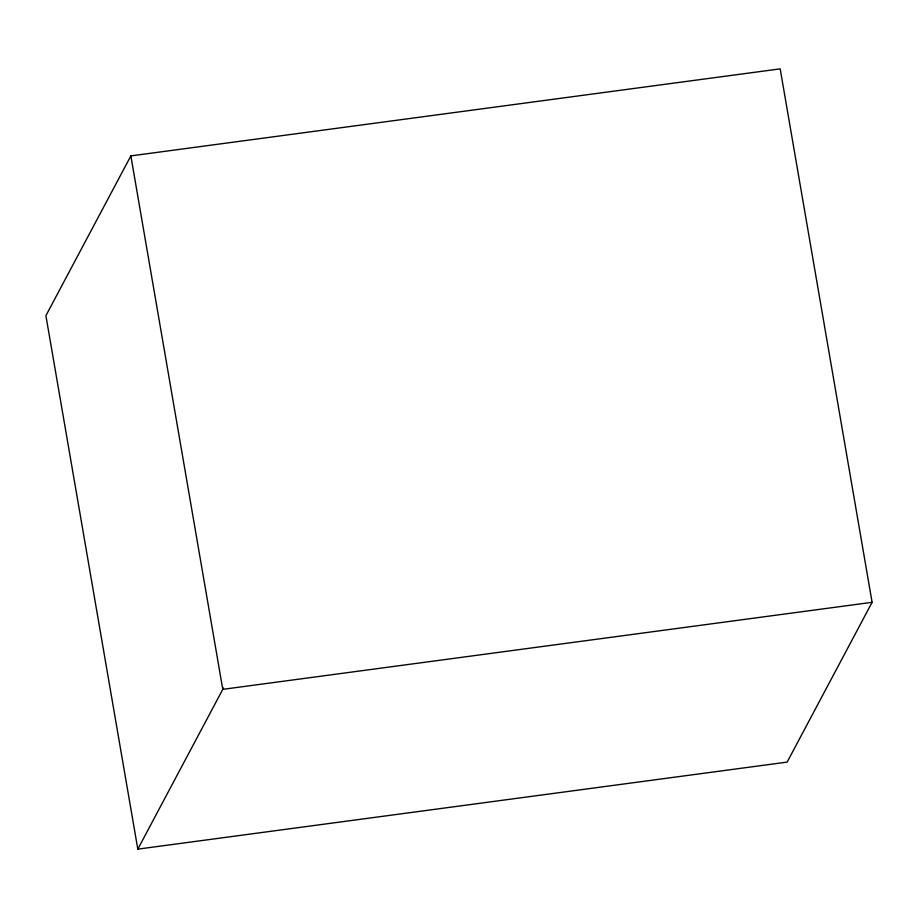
<?xml version="1.0" encoding="UTF-8"?>
<svg xmlns="http://www.w3.org/2000/svg" width="918" height="918" viewBox="0 0 918 918"><rect width="100%" height="100%" fill="white"/><g stroke="black" fill="none" stroke-linecap="round" stroke-linejoin="round"><path stroke-width="1.38" d="M130.861 155.899L45.9 315.689L137.815 849.139L787.139 762.101L872.1 602.311L780.185 68.861L130.861 155.899L222.776 689.349L872.1 602.311M137.815 849.139L223.51 687.972"/></g></svg>
